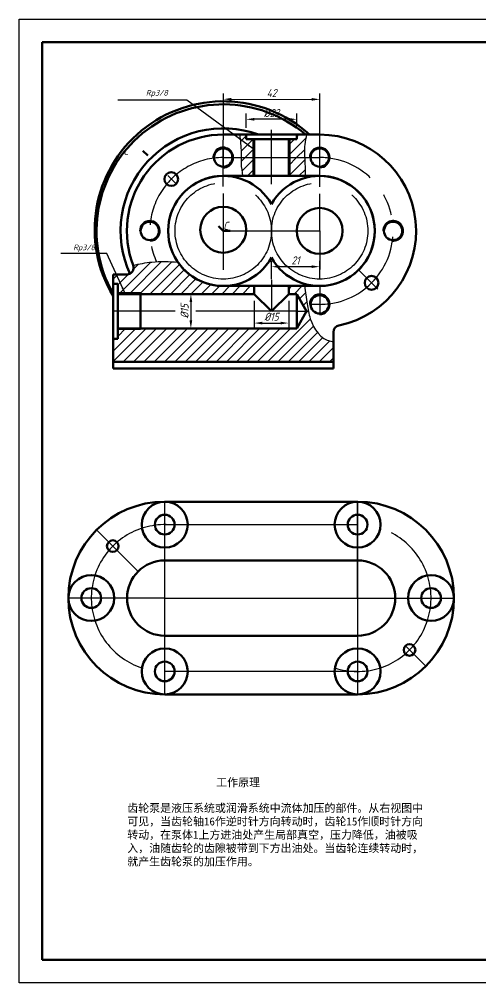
# Model space of a CAD drawing. Header units: millimetres. Extents: x 96 to 4157, y -1988 to 195.
# Drawn here: x 3485.6 to 3686.6, y -1189.8 to -769.8 of the extents above; entities that cross this region are included whole.
import ezdxf

# ---------------------------------------------------------------- set-up
doc = ezdxf.new("R2010")
doc.units = ezdxf.units.MM
doc.header["$LTSCALE"] = 1.5
doc.linetypes.add('CENTER', pattern=[50.8, 31.75, -6.35, 6.35, -6.35])
doc.linetypes.add('CENTERX2', pattern=[101.6, 63.5, -12.7, 12.7, -12.7])
doc.layers.add('点划线', color=7, linetype='CENTERX2')
doc.layers.add('细实线', color=7, linetype='Continuous')
for name, color, linetype, lineweight in [('点画线', 7, 'CENTER', 25), ('粗实线', 7, 'Continuous', 50), ('细线', 7, 'Continuous', 25)]:
    doc.layers.add(name, color=color, linetype=linetype, lineweight=lineweight)
doc.styles.get("Standard").update_dxf_attribs({"font": 'gbeitc.shx', "bigfont": 'gbcbig.shx'})
doc.styles.add('宋体', font='gbeitc.shx', dxfattribs={"bigfont": 'gbcbig.shx'})
doc.styles.add('样式 1', font='gbeitc.shx', dxfattribs={"bigfont": 'gbcbig.shx'})
doc.dimstyles.new('Annotative', dxfattribs={"dimscale": 0, "dimtxt": 2.5, "dimasz": 2.5, "dimexe": 1.25, "dimexo": 0.625, "dimtad": 1, "dimtxsty": 'Standard', "dimcen": 2.5, "dimadec": 0, "dimazin": 0, "dimtfac": 1, "dimtmove": 0, "dimatfit": 3, "dimfxl": 1, "dimarcsym": 0})
doc.dimstyles.new('直径', dxfattribs={"dimtxt": 3.5, "dimasz": 3.5, "dimexe": 2.5, "dimexo": 3, "dimgap": 1, "dimtad": 1, "dimtoh": 1, "dimdsep": 46, "dimtxsty": '宋体', "dimcen": 2.5, "dimclrd": 7, "dimclre": 7, "dimclrt": 7, "dimadec": 0, "dimazin": 0, "dimtfac": 1, "dimtmove": 0, "dimatfit": 3, "dimfxl": 1, "dimarcsym": 0})
doc.dimstyles.new('长度', dxfattribs={"dimtxt": 3.5, "dimasz": 3.5, "dimexe": 2.5, "dimexo": 3, "dimgap": 1, "dimtad": 1, "dimdsep": 46, "dimtxsty": '宋体', "dimcen": 2.5, "dimclrd": 7, "dimclre": 7, "dimclrt": 7, "dimadec": 0, "dimazin": 0, "dimtfac": 1, "dimtmove": 0, "dimatfit": 3, "dimfxl": 1, "dimarcsym": 0})
pattern_1 = [(45, (1275.797, -2725.1637), (-2.245064, 2.245064), [])]

# ---------------------------------------------------------------- blocks, each defined once
blk = doc.blocks.new('*D62')
at = {"layer": 'Defpoints', "color": 0, "transparency": 16777216}
for p in [(3616.49, -804.76), (3574.41, -845.8), (3616.41, -845.88)]:
    blk.add_point(p, dxfattribs=at)
at = {"layer": '细线', "color": 7, "lineweight": -2, "transparency": 16777216}
for p, q in [((3574.42, -842.8), (3574.49, -802.18)), ((3577.99, -804.69), (3612.99, -804.75)), ((3616.42, -842.88), (3616.49, -802.26))]:
    blk.add_line(p, q, dxfattribs=at)
at = {"layer": '细线', "color": 7, "transparency": 16777216}
for points in [[(3577.99, -804.1), (3577.98, -805.27), (3574.49, -804.68)], [(3612.99, -804.17), (3612.98, -805.33), (3616.49, -804.76)]]:
    blk.add_solid(points, dxfattribs=at)
at = {"layer": '细线', "color": 7, "transparency": 16777216, "insert": (3595.49, -801.97), "char_height": 3.5, "attachment_point": 5, "rotation": 359.8985, "style": '宋体'}
blk.add_mtext('42', dxfattribs=at)
blk = doc.blocks.new('*D63')
at = {"layer": 'Defpoints', "color": 0, "transparency": 16777216}
for p in [(3595.41, -877.7), (3595.41, -886.12), (3616.41, -886.12)]:
    blk.add_point(p, dxfattribs=at)
at = {"layer": '细线', "color": 7, "lineweight": -2, "transparency": 16777216}
for p, q in [((3595.41, -883.12), (3595.41, -875.2)), ((3612.91, -877.7), (3598.91, -877.7)), ((3616.41, -883.12), (3616.41, -875.2))]:
    blk.add_line(p, q, dxfattribs=at)
at = {"layer": '细线', "color": 7, "transparency": 16777216}
for points in [[(3598.91, -877.11), (3598.91, -878.28), (3595.41, -877.7)], [(3612.91, -877.11), (3612.91, -878.28), (3616.41, -877.7)]]:
    blk.add_solid(points, dxfattribs=at)
at = {"layer": '细线', "color": 7, "transparency": 16777216, "insert": (3605.91, -874.95), "char_height": 3.5, "attachment_point": 5, "style": '宋体'}
blk.add_mtext('21', dxfattribs=at)
blk = doc.blocks.new('*D64')
at = {"layer": 'Defpoints', "color": 0, "transparency": 16777216}
for p in [(3587.91, -889.62), (3560.3, -904.62), (3587.91, -904.62)]:
    blk.add_point(p, dxfattribs=at)
at = {"layer": '细线', "color": 7, "lineweight": -2, "transparency": 16777216}
for p, q in [((3584.91, -889.62), (3557.8, -889.62)), ((3560.3, -893.12), (3560.3, -901.12)), ((3584.91, -904.62), (3557.8, -904.62))]:
    blk.add_line(p, q, dxfattribs=at)
at = {"layer": '细线', "color": 7, "transparency": 16777216}
for points in [[(3559.72, -893.12), (3560.89, -893.12), (3560.3, -889.62)], [(3559.72, -901.12), (3560.89, -901.12), (3560.3, -904.62)]]:
    blk.add_solid(points, dxfattribs=at)
at = {"layer": '细线', "color": 7, "transparency": 16777216, "insert": (3557.55, -897.12), "char_height": 3.5, "attachment_point": 5, "rotation": 90, "style": '宋体'}
blk.add_mtext('%%c15', dxfattribs=at)
blk = doc.blocks.new('*D65')
at = {"layer": 'Defpoints', "color": 0, "transparency": 16777216}
for p in [(3587.91, -889.62), (3602.91, -889.62), (3602.91, -902.28)]:
    blk.add_point(p, dxfattribs=at)
at = {"layer": '细线', "color": 7, "lineweight": -2, "transparency": 16777216}
for p, q in [((3587.91, -892.62), (3587.91, -904.78)), ((3602.91, -892.62), (3602.91, -904.78)), ((3591.41, -902.28), (3599.41, -902.28))]:
    blk.add_line(p, q, dxfattribs=at)
at = {"layer": '细线', "color": 7, "transparency": 16777216}
for points in [[(3591.41, -901.7), (3591.41, -902.87), (3587.91, -902.28)], [(3599.41, -901.7), (3599.41, -902.87), (3602.91, -902.28)]]:
    blk.add_solid(points, dxfattribs=at)
at = {"layer": '细线', "color": 7, "transparency": 16777216, "insert": (3595.41, -899.53), "char_height": 3.5, "attachment_point": 5, "style": '宋体'}
blk.add_mtext('%%c15', dxfattribs=at)
blk = doc.blocks.new('*D66')
at = {"layer": 'Defpoints', "color": 0, "transparency": 16777216}
for p in [(3584.41, -813.45), (3584.41, -820.12), (3606.41, -820.12)]:
    blk.add_point(p, dxfattribs=at)
at = {"layer": '细线', "color": 7, "lineweight": -2, "transparency": 16777216}
for p, q in [((3584.41, -817.12), (3584.41, -810.95)), ((3602.91, -813.45), (3587.91, -813.45)), ((3606.41, -817.12), (3606.41, -810.95))]:
    blk.add_line(p, q, dxfattribs=at)
at = {"layer": '细线', "color": 7, "transparency": 16777216}
for points in [[(3587.91, -812.86), (3587.91, -814.03), (3584.41, -813.45)], [(3602.91, -812.86), (3602.91, -814.03), (3606.41, -813.45)]]:
    blk.add_solid(points, dxfattribs=at)
at = {"layer": '细线', "color": 7, "transparency": 16777216, "insert": (3595.41, -810.7), "char_height": 3.5, "attachment_point": 5, "style": '宋体'}
blk.add_mtext('%%c22', dxfattribs=at)

msp = doc.modelspace()

# ---------------------------------------------------------------- hatches: boundary and pattern name
at = {"layer": '细线'}
h = msp.add_hatch(dxfattribs=at)
h.set_pattern_fill('ANSI31', color=0)
h.set_pattern_definition(pattern_1)
edge = h.paths.add_edge_path()
edge.add_line((3587.412, -822.118), (3584.412, -822.118))
edge.add_line((3584.412, -822.118), (3584.412, -820.118))
edge.add_line((3584.412, -820.118), (3581.541, -820.118))
edge.add_spline(control_points=[(3581.541, -820.118), (3581.843, -822.714), (3582.231, -826.039), (3582.162, -829.385), (3582.152, -830.118)], knot_values=[0, 0, 0, 0, 7.8264619, 10.0237457, 10.0237457, 10.0237457, 10.0237457], degree=3, periodic=0)
edge.add_line((3582.152, -830.118), (3587.412, -830.118))
edge.add_line((3587.412, -830.118), (3587.412, -822.118))
edge = h.paths.add_edge_path()
edge.add_line((3587.412, -830.118), (3582.152, -830.118))
edge.add_spline(control_points=[(3582.152, -830.118), (3582.14, -830.934), (3582.12, -833.616), (3582.556, -836.271), (3582.86, -838.118)], knot_values=[10.0237457, 10.0237457, 10.0237457, 10.0237457, 12.4707527, 18.0679822, 18.0679822, 18.0679822, 18.0679822], degree=3, periodic=0)
edge.add_line((3582.86, -838.118), (3587.412, -838.118))
edge.add_line((3587.412, -838.118), (3587.412, -830.118))
h.paths.add_polyline_path([(3587.912, -830.118), (3587.412, -830.118), (3587.412, -838.118), (3587.912, -838.118)])
h.paths.add_polyline_path([(3587.912, -822.118), (3587.412, -822.118), (3587.412, -830.118), (3587.912, -830.118)])
h.paths.add_polyline_path([(3603.412, -822.118), (3602.912, -822.118), (3602.912, -830.118), (3603.412, -830.118)])
edge = h.paths.add_edge_path()
edge.add_spline(control_points=[(3610.142, -838.118), (3610.085, -835.86), (3610.018, -833.198), (3609.897, -830.524), (3609.88, -830.118)], knot_values=[10.0677322, 10.0677322, 10.0677322, 10.0677322, 16.8542916, 18.0676878, 18.0676878, 18.0676878, 18.0676878], degree=3, periodic=0)
edge.add_line((3609.88, -830.118), (3603.412, -830.118))
edge.add_line((3603.412, -830.118), (3603.412, -838.118))
edge.add_line((3603.412, -838.118), (3610.142, -838.118))
h.paths.add_polyline_path([(3603.412, -830.118), (3602.912, -830.118), (3602.912, -838.118), (3603.412, -838.118)])
h = msp.add_hatch(dxfattribs=at)
h.set_pattern_fill('ANSI31', color=0)
h.set_pattern_definition(pattern_1)
edge = h.paths.add_edge_path()
edge.add_spline(control_points=[(3609.803, -827.192), (3609.804, -826.357), (3609.833, -825.524), (3609.908, -824.695)], knot_values=[4.6433146, 4.6433146, 4.6433146, 4.6433146, 7.1485695, 7.1485695, 7.1485695, 7.1485695], degree=3, periodic=0)
edge.add_spline(control_points=[(3609.908, -824.695), (3609.916, -824.611), (3609.988, -823.866), (3610.1, -823.124), (3610.216, -822.468)], knot_values=[2.3900287, 2.3900287, 2.3900287, 2.3900287, 2.6437449, 4.6433146, 4.6433146, 4.6433146, 4.6433146], degree=3, periodic=0)
edge.add_spline(control_points=[(3610.216, -822.468), (3610.355, -821.683), (3610.519, -820.9), (3610.682, -820.118)], knot_values=[0, 0, 0, 0, 2.3900287, 2.3900287, 2.3900287, 2.3900287], degree=3, periodic=0)
edge.add_line((3610.682, -820.118), (3606.412, -820.118))
edge.add_line((3606.412, -820.118), (3606.412, -822.118))
edge.add_line((3606.412, -822.118), (3603.412, -822.118))
edge.add_line((3603.412, -822.118), (3603.412, -830.118))
edge.add_line((3603.412, -830.118), (3609.88, -830.118))
edge.add_spline(control_points=[(3609.88, -830.118), (3609.865, -829.772), (3609.851, -829.426), (3609.839, -829.081)], knot_values=[9.0338482, 9.0338482, 9.0338482, 9.0338482, 10.0677322, 10.0677322, 10.0677322, 10.0677322], degree=3, periodic=0)
edge.add_spline(control_points=[(3609.839, -829.081), (3609.817, -828.451), (3609.803, -827.821), (3609.803, -827.192)], knot_values=[7.1485695, 7.1485695, 7.1485695, 7.1485695, 9.0338482, 9.0338482, 9.0338482, 9.0338482], degree=3, periodic=0)
h = msp.add_hatch(dxfattribs=at)
h.set_pattern_fill('ANSI31', color=0)
h.set_pattern_definition(pattern_1)
edge = h.paths.add_edge_path()
edge.add_spline(control_points=[(3554.617, -875.688), (3551.524, -875.54), (3548.431, -875.392), (3545.363, -875.539)], knot_values=[10.3320473, 10.3320473, 10.3320473, 10.3320473, 19.5740897, 19.5740897, 19.5740897, 19.5740897], degree=3, periodic=0)
edge.add_spline(control_points=[(3545.363, -875.539), (3544.663, -875.572), (3541.239, -875.811), (3537.853, -876.501), (3535.157, -877.051)], knot_values=[0, 0, 0, 0, 2.1061736, 10.3320473, 10.3320473, 10.3320473, 10.3320473], degree=3, periodic=0)
edge.add_arc((3532.353, -878.118), 3, -90, 20.8275, ccw=False)
edge.add_line((3532.353, -881.118), (3526.412, -881.118))
edge.add_line((3526.412, -881.118), (3526.412, -885.118))
edge.add_line((3526.412, -885.118), (3528.412, -885.118))
edge.add_line((3528.412, -885.118), (3528.412, -889.118))
edge.add_line((3528.412, -889.118), (3538.412, -889.118))
edge.add_line((3538.412, -889.118), (3538.412, -889.618))
edge.add_line((3538.412, -889.618), (3587.912, -889.618))
edge.add_line((3587.912, -889.618), (3587.912, -886.118))
edge.add_line((3587.912, -886.118), (3574.412, -886.118))
edge.add_arc((3574.412, -862.118), 24, 214.43201, 270, ccw=False)
edge = h.paths.add_edge_path()
edge.add_spline(control_points=[(3622.412, -910.4), (3622.023, -910.354), (3617.234, -909.791), (3612.156, -902.537), (3611.028, -893.542), (3610.201, -888.731), (3609.752, -886.118)], knot_values=[0, 0, 0, 0, 1.1716491, 14.4061875, 21.0597393, 28.9756815, 28.9756815, 28.9756815, 28.9756815], degree=3, periodic=0)
edge.add_line((3609.752, -886.118), (3602.912, -886.118))
edge.add_line((3602.912, -886.118), (3602.912, -889.618))
edge.add_line((3602.912, -889.618), (3606.412, -889.618))
edge.add_line((3606.412, -889.618), (3610.742, -897.118))
edge.add_line((3610.742, -897.118), (3606.412, -904.618))
edge.add_line((3606.412, -904.618), (3538.412, -904.618))
edge.add_line((3538.412, -904.618), (3538.412, -905.118))
edge.add_line((3538.412, -905.118), (3528.412, -905.118))
edge.add_line((3528.412, -905.118), (3528.412, -909.118))
edge.add_line((3528.412, -909.118), (3526.412, -909.118))
edge.add_line((3526.412, -909.118), (3526.412, -919.118))
edge.add_line((3526.412, -919.118), (3622.412, -919.118))
edge.add_line((3622.412, -919.118), (3622.412, -910.4))
h.paths.add_polyline_path([(3538.412, -904.618), (3528.412, -904.618), (3528.412, -905.118), (3538.412, -905.118)], flags=17)
h.paths.add_polyline_path([(3538.412, -889.118), (3528.412, -889.118), (3528.412, -889.618), (3538.412, -889.618)], flags=17)

# ---------------------------------------------------------------- linework, layer by layer
msp.add_line((3659.553, -1189.846), (3659.553, -1189.846))
at = {"layer": '点划线'}
for p, q in [((3548.925, -1064.152), (3548.925, -980.152)), ((3632.925, -1022.152), (3632.925, -980.152)), ((3632.925, -980.152), (3632.925, -1064.152)), ((3548.925, -990.152), (3632.925, -990.152)), ((3537.313, -1010.54), (3519.226, -992.453)), ((3548.925, -1022.152), (3506.925, -1022.152)), ((3548.925, -1022.152), (3632.925, -1022.152)), ((3632.925, -1022.152), (3674.925, -1022.152)), ((3653.758, -1042.985), (3662.623, -1051.85)), ((3632.925, -1054.152), (3548.925, -1054.152))]:
    msp.add_line(p, q, dxfattribs=at)
for centre in [(3574.412, -862.118), (3616.412, -862.118)]:
    msp.add_circle(centre, 21, dxfattribs=at)
for centre, start, end in [((3548.925, -1022.152), 82.29871, 287.9786), ((3632.925, -1022.152), 252.0214, 97.70129)]:
    msp.add_arc(centre, 32, start, end, dxfattribs=at)
at = {"layer": '点画线'}
for p, q in [((3595.412, -820.118), (3595.412, -818.09)), ((3595.412, -841.659), (3595.412, -820.118)), ((3574.412, -825.618), (3574.412, -834.618)), ((3616.412, -834.618), (3616.412, -825.618)), ((3574.412, -830.118), (3616.412, -830.118)), ((3553.906, -841.612), (3550.21, -837.916)), ((3595.412, -838.118), (3602.912, -838.118)), ((3574.412, -845.805), (3574.412, -879.135)), ((3616.412, -862.118), (3616.412, -845.879)), ((3574.412, -862.118), (3616.412, -862.118)), ((3616.412, -862.118), (3616.412, -878.913)), ((3633.383, -879.088), (3641.742, -887.447)), ((3595.412, -883.46), (3595.412, -897.118)), ((3616.412, -886.118), (3616.412, -898.618)), ((3616.412, -894.118), (3611.912, -894.118)), ((3553.478, -897.118), (3526.412, -897.118)), ((3606.697, -897.118), (3562.509, -897.118)), ((3606.697, -897.118), (3611.377, -897.118))]:
    msp.add_line(p, q, dxfattribs=at)
for centre, start, end in [((3574.412, -862.118), 90, 204.79667), ((3574.412, -862.118), 90, 204.79667), ((3616.412, -862.118), 270, 90)]:
    msp.add_arc(centre, 32, start, end, dxfattribs=at)
at = {"layer": '粗实线'}
for p, q in [((3495.553, -1179.846), (3495.553, -779.846)), ((3495.553, -779.846), (4069.553, -779.846)), ((3574.412, -820.118), (3616.412, -820.118)), ((3584.412, -822.118), (3584.412, -820.118)), ((3595.412, -822.118), (3584.412, -822.118)), ((3587.912, -838.118), (3587.912, -822.118)), ((3595.412, -822.118), (3606.412, -822.118)), ((3602.912, -838.118), (3602.912, -822.118)), ((3606.412, -822.118), (3606.412, -820.118)), ((3541.542, -829.247), (3539.42, -827.126)), ((3574.412, -838.118), (3616.412, -838.118)), ((3595.412, -838.118), (3587.912, -838.118)), ((3595.412, -838.118), (3602.912, -838.118)), ((3574.412, -862.118), (3572.291, -859.997)), ((3574.412, -862.118), (3577.412, -862.118)), ((3526.412, -922.118), (3526.412, -881.118)), ((3526.412, -881.118), (3532.353, -881.118)), ((3526.412, -897.118), (3526.412, -885.118)), ((3526.412, -885.118), (3528.412, -885.118)), ((3528.412, -885.118), (3528.412, -909.118)), ((3616.412, -886.118), (3574.412, -886.118)), ((3595.412, -886.118), (3587.912, -886.118)), ((3587.912, -886.118), (3587.912, -889.618)), ((3616.412, -886.118), (3595.412, -886.118)), ((3595.412, -886.118), (3602.912, -886.118)), ((3602.912, -886.118), (3602.912, -889.618)), ((3528.412, -897.118), (3528.412, -889.618)), ((3528.412, -889.618), (3538.412, -889.618)), ((3538.412, -889.618), (3538.412, -889.118)), ((3538.412, -889.618), (3587.912, -889.618)), ((3538.412, -889.618), (3538.412, -904.618)), ((3595.412, -897.118), (3587.912, -889.618)), ((3595.412, -897.118), (3602.912, -889.618)), ((3602.912, -889.618), (3606.412, -889.618)), ((3606.412, -889.618), (3606.412, -904.618)), ((3606.412, -889.618), (3610.742, -897.118)), ((3528.412, -897.118), (3528.412, -904.618)), ((3610.742, -897.118), (3606.412, -904.618)), ((3528.412, -904.618), (3538.412, -904.618)), ((3538.412, -904.618), (3538.412, -905.118)), ((3538.412, -904.618), (3606.412, -904.618)), ((3622.412, -919.118), (3622.412, -906.209)), ((3528.412, -909.118), (3526.412, -909.118)), ((3526.412, -919.118), (3526.412, -922.118)), ((3622.412, -919.118), (3526.412, -919.118)), ((3622.412, -922.118), (3622.412, -919.118)), ((3622.412, -922.118), (3526.412, -922.118)), ((3526.412, -922.118), (3622.412, -922.118)), ((3548.925, -980.152), (3590.925, -980.152)), ((3590.925, -980.152), (3632.925, -980.152)), ((3548.925, -1005.73), (3632.925, -1005.73)), ((3632.925, -1038.573), (3548.925, -1038.573)), ((3548.925, -1064.152), (3590.925, -1064.152)), ((3590.925, -1064.152), (3632.925, -1064.152)), ((4069.553, -1179.846), (3495.553, -1179.846))]:
    msp.add_line(p, q, dxfattribs=at)
for centre, radius in [((3574.412, -830.118), 4), ((3616.412, -830.118), 4), ((3551.785, -839.49), 3), ((3574.412, -861.603), 10), ((3616.412, -862.118), 10), ((3542.412, -862.118), 4), ((3648.412, -862.118), 4), ((3639.04, -884.745), 3), ((3616.412, -894.118), 4), ((3548.925, -990.152), 10), ((3632.925, -990.152), 10), ((3548.925, -990.152), 4.298), ((3632.925, -990.152), 4.298), ((3526.297, -999.524), 2.538), ((3516.925, -1022.152), 10), ((3664.925, -1022.152), 10), ((3516.925, -1022.152), 4.298), ((3664.925, -1022.152), 4.298), ((3548.925, -1054.152), 10), ((3632.925, -1054.152), 10), ((3655.552, -1044.779), 2.538), ((3548.925, -1054.152), 4.298), ((3632.925, -1054.152), 4.298)]:
    msp.add_circle(centre, radius, dxfattribs=at)
for centre, radius, start, end in [((3574.412, -861.603), 56, 47.79956, 211.00344), ((3574.412, -862.118), 55.198, 49.54288, 209.56963), ((3574.412, -862.118), 44.719, 69.91775, 204.96757), ((3574.412, -862.118), 42, 90, 200.8275), ((3616.412, -862.118), 42, 281.53696, 90), ((3574.412, -862.118), 24, 90, 270), ((3574.412, -862.118), 24, 28.95502, 331.04498), ((3616.412, -862.118), 24, 208.95502, 151.04498), ((3616.412, -862.118), 24, 270, 90), ((3532.353, -878.118), 3, 270, 20.8275), ((3625.412, -906.209), 3, 101.53696, 180), ((3548.925, -1022.152), 42, 90, 270), ((3632.925, -1022.152), 42, 270, 90), ((3548.925, -1022.152), 16.421, 90, 270), ((3632.925, -1022.152), 16.421, 270, 90)]:
    msp.add_arc(centre, radius, start, end, dxfattribs=at)
at = {"layer": '细线'}
for p, q in [((3485.553, -1189.846), (3485.553, -769.846)), ((3485.553, -769.846), (4079.553, -769.846)), ((3587.412, -838.118), (3587.412, -822.118)), ((3602.912, -822.118), (3603.412, -822.118)), ((3603.412, -822.118), (3603.412, -838.118)), ((3587.912, -838.118), (3587.412, -838.118)), ((3538.412, -889.118), (3528.412, -889.118)), ((3538.412, -905.118), (3528.412, -905.118)), ((4079.553, -1189.846), (3485.553, -1189.846))]:
    msp.add_line(p, q, dxfattribs=at)
for centre, start, end in [((3574.412, -830.118), 270, 184.03194), ((3616.412, -830.118), 270, 180), ((3542.412, -862.118), 274.03194, 180), ((3648.412, -862.118), 265.96806, 180), ((3616.412, -894.118), 270, 180)]:
    msp.add_arc(centre, 4.5, start, end, dxfattribs=at)
for points in [[(3581.541, -820.118), (3582.17, -827.919), (3582.17, -832.563), (3582.86, -838.118)], [(3610.682, -820.118), (3609.933, -824.443), (3609.933, -831.335), (3610.142, -838.118)], [(3535.157, -877.051), (3543.269, -875.688), (3554.617, -875.688)], [(3609.752, -886.118), (3611.03, -893.93), (3612.335, -900.454), (3621.252, -910.234), (3622.412, -910.4)]]:
    msp.add_spline(points, degree=3, dxfattribs=at)

# ---------------------------------------------------------------- texts
at = {"layer": '粗实线', "char_height": 3.5, "attachment_point": 1, "style": '宋体'}
for width, insert in [(7.8819, (3530.912, -825.447)), (4.20717, (3574.412, -858.103))]:
    msp.add_mtext_dynamic_manual_height_columns('C', width=width, gutter_width=17.5, heights=[0], dxfattribs=dict(at, insert=insert))
at = {"layer": '细实线', "char_height": 2.5, "attachment_point": 1}
for insert in [(3540.713, -800.654), (3509.014, -868.04)]:
    msp.add_mtext_dynamic_manual_height_columns('Rp3/8', width=24.09516, gutter_width=12.5, heights=[0], dxfattribs=dict(at, insert=insert))
at = {"layer": '细线', "color": 0, "lineweight": 25, "char_height": 3.5, "attachment_point": 1, "style": '样式 1'}
for s, width, insert in [('{\\fSimSun|b0|i0|c134|p2;工作原理}', 207.04726, (3571.341, -1100.768)), ('{\\fSimSun|b0|i0|c134|p2;齿轮泵是液压系统或润滑系统中流体加压的部件。从右视图中可见，当齿轮轴16作逆时针方向转动时，齿轮15作顺时针方向转动，在泵体1上方进油处产生局部真空，压力降低，油被吸入，油随齿轮的齿隙被带到下方出油处。当齿轮连续转动时，就产生齿轮泵的加压作用。}', 131.53805, (3532.589, -1111.946))]:
    msp.add_mtext_dynamic_manual_height_columns(s, width=width, gutter_width=12.5, heights=[0], dxfattribs=dict(at, insert=insert))

# ---------------------------------------------------------------- dimensions: what is measured, and where the dimension line sits
at = {"layer": '细线'}
dim = msp.add_aligned_dim(p1=(3574.412, -845.805), p2=(3616.412, -845.879), distance=41.123, dimstyle='长度', dxfattribs=at)
dim.commit()
dim.dimension.update_dxf_attribs({"geometry": '*D62', "text_midpoint": (3595.49, -801.969)})
for base, p1, p2, picture, middle in [((3584.412, -813.447), (3606.412, -820.118), (3584.412, -820.118), '*D66', (3595.412, -810.697)), ((3602.912, -902.284), (3587.912, -889.618), (3602.912, -889.618), '*D65', (3595.412, -899.534))]:
    dim = msp.add_linear_dim(base=base, p1=p1, p2=p2, dimstyle='直径', override={"dimpost": '%%c<>'}, dxfattribs=at)
    dim.commit()
    dim.dimension.update_dxf_attribs({"geometry": picture, "text_midpoint": middle})
dim = msp.add_linear_dim(base=(3595.412, -877.696), p1=(3616.412, -886.118), p2=(3595.412, -886.118), dimstyle='长度', dxfattribs=at)
dim.commit()
dim.dimension.update_dxf_attribs({"geometry": '*D63', "text_midpoint": (3605.912, -874.946)})
dim = msp.add_linear_dim(base=(3560.303, -904.618), p1=(3587.912, -889.618), p2=(3587.912, -904.618), angle=90, dimstyle='直径', override={"dimpost": '%%c<>'}, dxfattribs=at)
dim.commit()
dim.dimension.update_dxf_attribs({"geometry": '*D64', "text_midpoint": (3557.553, -897.118)})

# ---------------------------------------------------------------- leaders
at = {"layer": '细实线'}
for points in [[(3587.412, -826.305), (3558.475, -805.096), (3528.475, -805.096)], [(3531.481, -889.118), (3523.698, -871.898), (3503.698, -871.898)]]:
    msp.add_leader(points, dimstyle='Annotative', override={"dimscale": 0, "dimgap": 0.625, "dimtad": 0}, dxfattribs=at)

doc.saveas('drawing.dxf')
